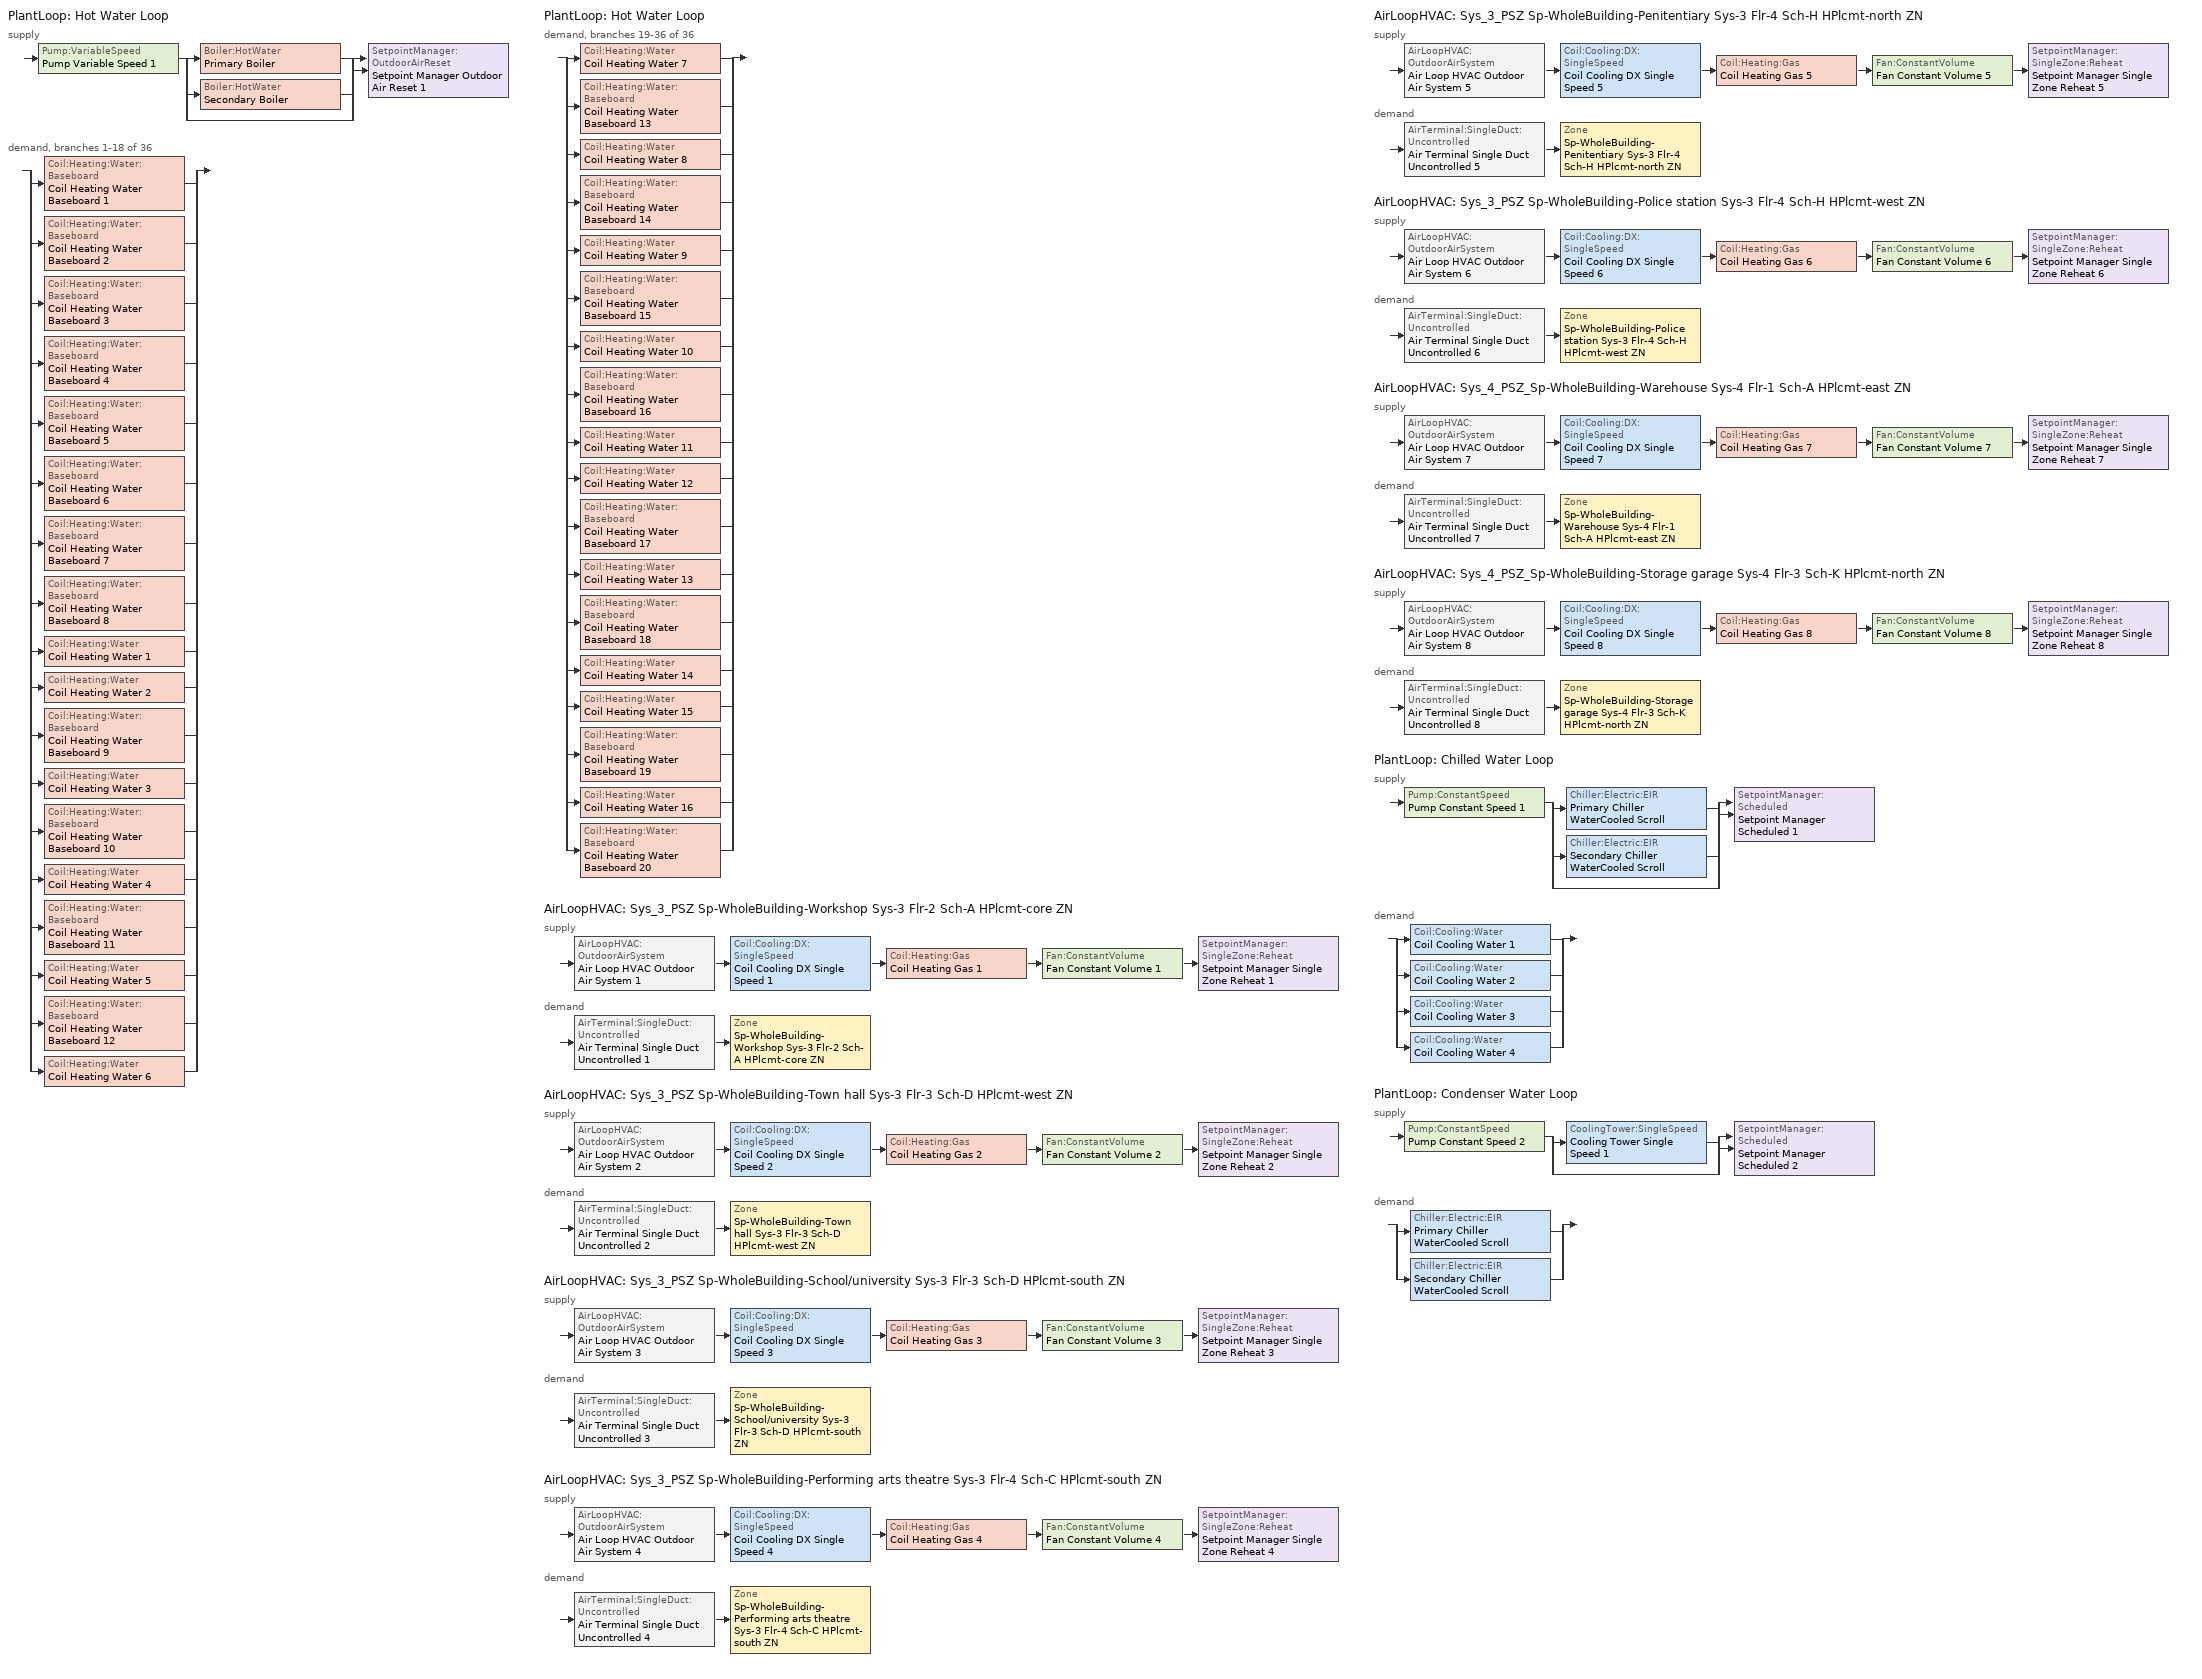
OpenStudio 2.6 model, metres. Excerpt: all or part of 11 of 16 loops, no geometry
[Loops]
PlantLoop 'Hot Water Loop'
 supply: Pump:VariableSpeed 'Pump Variable Speed 1' > split
  | Boiler:HotWater 'Primary Boiler'
  | Boiler:HotWater 'Secondary Boiler'
  | bypass
  join > SetpointManager:OutdoorAirReset 'Setpoint Manager Outdoor Air Reset 1'
 demand, branches 1-18 of 36: split
  | Coil:Heating:Water:Baseboard 'Coil Heating Water Baseboard 1'
  | Coil:Heating:Water:Baseboard 'Coil Heating Water Baseboard 2'
  | Coil:Heating:Water:Baseboard 'Coil Heating Water Baseboard 3'
  | Coil:Heating:Water:Baseboard 'Coil Heating Water Baseboard 4'
  | Coil:Heating:Water:Baseboard 'Coil Heating Water Baseboard 5'
  | Coil:Heating:Water:Baseboard 'Coil Heating Water Baseboard 6'
  | Coil:Heating:Water:Baseboard 'Coil Heating Water Baseboard 7'
  | Coil:Heating:Water:Baseboard 'Coil Heating Water Baseboard 8'
  | Coil:Heating:Water 'Coil Heating Water 1'
  | Coil:Heating:Water 'Coil Heating Water 2'
  | Coil:Heating:Water:Baseboard 'Coil Heating Water Baseboard 9'
  | Coil:Heating:Water 'Coil Heating Water 3'
  | Coil:Heating:Water:Baseboard 'Coil Heating Water Baseboard 10'
  | Coil:Heating:Water 'Coil Heating Water 4'
  | Coil:Heating:Water:Baseboard 'Coil Heating Water Baseboard 11'
  | Coil:Heating:Water 'Coil Heating Water 5'
  | Coil:Heating:Water:Baseboard 'Coil Heating Water Baseboard 12'
  | Coil:Heating:Water 'Coil Heating Water 6'
PlantLoop 'Hot Water Loop'
 demand, branches 19-36 of 36: split
  | Coil:Heating:Water 'Coil Heating Water 7'
  | Coil:Heating:Water:Baseboard 'Coil Heating Water Baseboard 13'
  | Coil:Heating:Water 'Coil Heating Water 8'
  | Coil:Heating:Water:Baseboard 'Coil Heating Water Baseboard 14'
  | Coil:Heating:Water 'Coil Heating Water 9'
  | Coil:Heating:Water:Baseboard 'Coil Heating Water Baseboard 15'
  | Coil:Heating:Water 'Coil Heating Water 10'
  | Coil:Heating:Water:Baseboard 'Coil Heating Water Baseboard 16'
  | Coil:Heating:Water 'Coil Heating Water 11'
  | Coil:Heating:Water 'Coil Heating Water 12'
  | Coil:Heating:Water:Baseboard 'Coil Heating Water Baseboard 17'
  | Coil:Heating:Water 'Coil Heating Water 13'
  | Coil:Heating:Water:Baseboard 'Coil Heating Water Baseboard 18'
  | Coil:Heating:Water 'Coil Heating Water 14'
  | Coil:Heating:Water 'Coil Heating Water 15'
  | Coil:Heating:Water:Baseboard 'Coil Heating Water Baseboard 19'
  | Coil:Heating:Water 'Coil Heating Water 16'
  | Coil:Heating:Water:Baseboard 'Coil Heating Water Baseboard 20'
AirLoopHVAC 'Sys_3_PSZ Sp-WholeBuilding-Workshop Sys-3 Flr-2 Sch-A HPlcmt-core ZN'
 supply: AirLoopHVAC:OutdoorAirSystem 'Air Loop HVAC Outdoor Air System 1' > Coil:Cooling:DX:SingleSpeed 'Coil Cooling DX Single Speed 1' > Coil:Heating:Gas 'Coil Heating Gas 1' > Fan:ConstantVolume 'Fan Constant Volume 1' > SetpointManager:SingleZone:Reheat 'Setpoint Manager Single Zone Reheat 1'
 demand: AirTerminal:SingleDuct:Uncontrolled 'Air Terminal Single Duct Uncontrolled 1' > Zone 'Sp-WholeBuilding-Workshop Sys-3 Flr-2 Sch-A HPlcmt-core ZN'
AirLoopHVAC 'Sys_3_PSZ Sp-WholeBuilding-Town hall Sys-3 Flr-3 Sch-D HPlcmt-west ZN'
 supply: AirLoopHVAC:OutdoorAirSystem 'Air Loop HVAC Outdoor Air System 2' > Coil:Cooling:DX:SingleSpeed 'Coil Cooling DX Single Speed 2' > Coil:Heating:Gas 'Coil Heating Gas 2' > Fan:ConstantVolume 'Fan Constant Volume 2' > SetpointManager:SingleZone:Reheat 'Setpoint Manager Single Zone Reheat 2'
 demand: AirTerminal:SingleDuct:Uncontrolled 'Air Terminal Single Duct Uncontrolled 2' > Zone 'Sp-WholeBuilding-Town hall Sys-3 Flr-3 Sch-D HPlcmt-west ZN'
AirLoopHVAC 'Sys_3_PSZ Sp-WholeBuilding-School/university Sys-3 Flr-3 Sch-D HPlcmt-south ZN'
 supply: AirLoopHVAC:OutdoorAirSystem 'Air Loop HVAC Outdoor Air System 3' > Coil:Cooling:DX:SingleSpeed 'Coil Cooling DX Single Speed 3' > Coil:Heating:Gas 'Coil Heating Gas 3' > Fan:ConstantVolume 'Fan Constant Volume 3' > SetpointManager:SingleZone:Reheat 'Setpoint Manager Single Zone Reheat 3'
 demand: AirTerminal:SingleDuct:Uncontrolled 'Air Terminal Single Duct Uncontrolled 3' > Zone 'Sp-WholeBuilding-School/university Sys-3 Flr-3 Sch-D HPlcmt-south ZN'
AirLoopHVAC 'Sys_3_PSZ Sp-WholeBuilding-Performing arts theatre Sys-3 Flr-4 Sch-C HPlcmt-south ZN'
 supply: AirLoopHVAC:OutdoorAirSystem 'Air Loop HVAC Outdoor Air System 4' > Coil:Cooling:DX:SingleSpeed 'Coil Cooling DX Single Speed 4' > Coil:Heating:Gas 'Coil Heating Gas 4' > Fan:ConstantVolume 'Fan Constant Volume 4' > SetpointManager:SingleZone:Reheat 'Setpoint Manager Single Zone Reheat 4'
 demand: AirTerminal:SingleDuct:Uncontrolled 'Air Terminal Single Duct Uncontrolled 4' > Zone 'Sp-WholeBuilding-Performing arts theatre Sys-3 Flr-4 Sch-C HPlcmt-south ZN'
AirLoopHVAC 'Sys_3_PSZ Sp-WholeBuilding-Penitentiary Sys-3 Flr-4 Sch-H HPlcmt-north ZN'
 supply: AirLoopHVAC:OutdoorAirSystem 'Air Loop HVAC Outdoor Air System 5' > Coil:Cooling:DX:SingleSpeed 'Coil Cooling DX Single Speed 5' > Coil:Heating:Gas 'Coil Heating Gas 5' > Fan:ConstantVolume 'Fan Constant Volume 5' > SetpointManager:SingleZone:Reheat 'Setpoint Manager Single Zone Reheat 5'
 demand: AirTerminal:SingleDuct:Uncontrolled 'Air Terminal Single Duct Uncontrolled 5' > Zone 'Sp-WholeBuilding-Penitentiary Sys-3 Flr-4 Sch-H HPlcmt-north ZN'
AirLoopHVAC 'Sys_3_PSZ Sp-WholeBuilding-Police station Sys-3 Flr-4 Sch-H HPlcmt-west ZN'
 supply: AirLoopHVAC:OutdoorAirSystem 'Air Loop HVAC Outdoor Air System 6' > Coil:Cooling:DX:SingleSpeed 'Coil Cooling DX Single Speed 6' > Coil:Heating:Gas 'Coil Heating Gas 6' > Fan:ConstantVolume 'Fan Constant Volume 6' > SetpointManager:SingleZone:Reheat 'Setpoint Manager Single Zone Reheat 6'
 demand: AirTerminal:SingleDuct:Uncontrolled 'Air Terminal Single Duct Uncontrolled 6' > Zone 'Sp-WholeBuilding-Police station Sys-3 Flr-4 Sch-H HPlcmt-west ZN'
AirLoopHVAC 'Sys_4_PSZ_Sp-WholeBuilding-Warehouse Sys-4 Flr-1 Sch-A HPlcmt-east ZN'
 supply: AirLoopHVAC:OutdoorAirSystem 'Air Loop HVAC Outdoor Air System 7' > Coil:Cooling:DX:SingleSpeed 'Coil Cooling DX Single Speed 7' > Coil:Heating:Gas 'Coil Heating Gas 7' > Fan:ConstantVolume 'Fan Constant Volume 7' > SetpointManager:SingleZone:Reheat 'Setpoint Manager Single Zone Reheat 7'
 demand: AirTerminal:SingleDuct:Uncontrolled 'Air Terminal Single Duct Uncontrolled 7' > Zone 'Sp-WholeBuilding-Warehouse Sys-4 Flr-1 Sch-A HPlcmt-east ZN'
AirLoopHVAC 'Sys_4_PSZ_Sp-WholeBuilding-Storage garage Sys-4 Flr-3 Sch-K HPlcmt-north ZN'
 supply: AirLoopHVAC:OutdoorAirSystem 'Air Loop HVAC Outdoor Air System 8' > Coil:Cooling:DX:SingleSpeed 'Coil Cooling DX Single Speed 8' > Coil:Heating:Gas 'Coil Heating Gas 8' > Fan:ConstantVolume 'Fan Constant Volume 8' > SetpointManager:SingleZone:Reheat 'Setpoint Manager Single Zone Reheat 8'
 demand: AirTerminal:SingleDuct:Uncontrolled 'Air Terminal Single Duct Uncontrolled 8' > Zone 'Sp-WholeBuilding-Storage garage Sys-4 Flr-3 Sch-K HPlcmt-north ZN'
PlantLoop 'Chilled Water Loop'
 supply: Pump:ConstantSpeed 'Pump Constant Speed 1' > split
  | Chiller:Electric:EIR 'Primary Chiller WaterCooled Scroll'
  | Chiller:Electric:EIR 'Secondary Chiller WaterCooled Scroll'
  | bypass
  join > SetpointManager:Scheduled 'Setpoint Manager Scheduled 1'
 demand: split
  | Coil:Cooling:Water 'Coil Cooling Water 1'
  | Coil:Cooling:Water 'Coil Cooling Water 2'
  | Coil:Cooling:Water 'Coil Cooling Water 3'
  | Coil:Cooling:Water 'Coil Cooling Water 4'
PlantLoop 'Condenser Water Loop'
 supply: Pump:ConstantSpeed 'Pump Constant Speed 2' > split
  | CoolingTower:SingleSpeed 'Cooling Tower Single Speed 1'
  | bypass
  join > SetpointManager:Scheduled 'Setpoint Manager Scheduled 2'
 demand: split
  | Chiller:Electric:EIR 'Primary Chiller WaterCooled Scroll'
  | Chiller:Electric:EIR 'Secondary Chiller WaterCooled Scroll'
[Sizing:Zone] Zone Cooling Design Supply Air Temperature Input Method=SupplyAirTemperature; Zone Cooling Design Supply Air Temperature {C}=13; Zone Cooling Design Supply Air Temperature Difference {deltaC}=11.11; Zone Heating Design Supply Air Temperature Input Method=SupplyAirTemperature; Zone Heating Design Supply Air Temperature {C}=43; Zone Heating Design Supply Air Temperature Difference {deltaC}=11.11; Zone Cooling Design Supply Air Humidity Ratio {kg-H2O/kg-air}=0.0085; Zone Heating Design Supply Air Humidity Ratio {kg-H2O/kg-air}=0.008; Zone Heating Sizing Factor=1.3; Zone Cooling Sizing Factor=1.1; Cooling Design Air Flow Method=DesignDay; Heating Design Air Flow Method=DesignDay; Account for Dedicated Outdoor Air System=No; Dedicated Outdoor Air System Control Strategy=NeutralSupplyAir; Dedicated Outdoor Air Low Setpoint Temperature for Design {C}=autosize; Dedicated Outdoor Air High Setpoint Temperature for Design {C}=autosize
Sp-WholeBuilding-Workshop Sys-3 Flr-2 Sch-A HPlcmt-core ZN; Sp-WholeBuilding-Town hall Sys-3 Flr-3 Sch-D HPlcmt-west ZN; Sp-WholeBuilding-School/university Sys-3 Flr-3 Sch-D HPlcmt-south ZN; Sp-WholeBuilding-Performing arts theatre Sys-3 Flr-4 Sch-C HPlcmt-south ZN; Sp-WholeBuilding-Penitentiary Sys-3 Flr-4 Sch-H HPlcmt-north ZN; Sp-WholeBuilding-Police station Sys-3 Flr-4 Sch-H HPlcmt-west ZN; Sp-WholeBuilding-Warehouse Sys-4 Flr-1 Sch-A HPlcmt-east ZN; Sp-WholeBuilding-Storage garage Sys-4 Flr-3 Sch-K HPlcmt-north ZN
[Zone equipment]
Sp-WholeBuilding-Workshop Sys-3 Flr-2 Sch-A HPlcmt-core ZN: Air Terminal Single Duct Uncontrolled 1, Zone HVAC Baseboard Convective Water 1
Sp-WholeBuilding-Town hall Sys-3 Flr-3 Sch-D HPlcmt-west ZN: Air Terminal Single Duct Uncontrolled 2, Zone HVAC Baseboard Convective Water 2
Sp-WholeBuilding-School/university Sys-3 Flr-3 Sch-D HPlcmt-south ZN: Air Terminal Single Duct Uncontrolled 3, Zone HVAC Baseboard Convective Water 3
Sp-WholeBuilding-Performing arts theatre Sys-3 Flr-4 Sch-C HPlcmt-south ZN: Air Terminal Single Duct Uncontrolled 4, Zone HVAC Baseboard Convective Water 4
Sp-WholeBuilding-Penitentiary Sys-3 Flr-4 Sch-H HPlcmt-north ZN: Air Terminal Single Duct Uncontrolled 5, Zone HVAC Baseboard Convective Water 5
Sp-WholeBuilding-Police station Sys-3 Flr-4 Sch-H HPlcmt-west ZN: Air Terminal Single Duct Uncontrolled 6, Zone HVAC Baseboard Convective Water 6
Sp-WholeBuilding-Warehouse Sys-4 Flr-1 Sch-A HPlcmt-east ZN: Air Terminal Single Duct Uncontrolled 7, Zone HVAC Baseboard Convective Water 7
Sp-WholeBuilding-Storage garage Sys-4 Flr-3 Sch-K HPlcmt-north ZN: Air Terminal Single Duct Uncontrolled 8, Zone HVAC Baseboard Convective Water 8
[PlantLoop] Glycol Concentration=0; Plant Loop Volume {m3}=Autocalculate; Load Distribution Scheme=Optimal
Name | Fluid Type
Hot Water Loop | Water
Chilled Water Loop; Condenser Water Loop
[Sizing:Plant] Sizing Option=NonCoincident; Zone Timesteps in Averaging Window=1; Coincident Sizing Factor Mode=None
Name | Loop Type | Design Loop Exit Temperature {C} | Loop Design Temperature Difference {deltaC}
Hot Water Loop | Heating | 82 | 16
Chilled Water Loop | Cooling | 7 | 6
Condenser Water Loop | Condenser | 29 | 6
[Pump:VariableSpeed]
Pump Variable Speed 1: Pump Control Type=Intermittent; Skin Loss Radiative Fraction=0.5; Design Power Sizing Method=PowerPerFlowPerPressure; Design Electric Power per Unit Flow Rate {W/(m3/s)}=348701.1; Design Shaft Power per Unit Flow Rate per Unit Head {W-s/m3-Pa}=1.28205; Design Minimum Flow Rate Fraction=0
[Boiler:HotWater] Fuel Type=NaturalGas; Water Outlet Upper Temperature Limit {C}=99; Boiler Flow Mode=ConstantFlow; Parasitic Electric Load {W}=0; Sizing Factor=1
Primary Boiler; Secondary Boiler
[SetpointManager:OutdoorAirReset]
Setpoint Manager Outdoor Air Reset 1: Control Variable=Temperature; Setpoint at Outdoor Low Temperature {C}=82; Outdoor Low Temperature {C}=-16; Setpoint at Outdoor High Temperature {C}=60; Outdoor High Temperature {C}=0
[AirLoopHVAC] Availability Schedule=Always On Discrete; Design Supply Air Flow Rate {m3/s}=AutoSize
Sys_3_PSZ Sp-WholeBuilding-Workshop Sys-3 Flr-2 Sch-A HPlcmt-core ZN; Sys_3_PSZ Sp-WholeBuilding-Town hall Sys-3 Flr-3 Sch-D HPlcmt-west ZN; Sys_3_PSZ Sp-WholeBuilding-School/university Sys-3 Flr-3 Sch-D HPlcmt-south ZN; Sys_3_PSZ Sp-WholeBuilding-Performing arts theatre Sys-3 Flr-4 Sch-C HPlcmt-south ZN; Sys_3_PSZ Sp-WholeBuilding-Penitentiary Sys-3 Flr-4 Sch-H HPlcmt-north ZN; Sys_3_PSZ Sp-WholeBuilding-Police station Sys-3 Flr-4 Sch-H HPlcmt-west ZN; Sys_4_PSZ_Sp-WholeBuilding-Warehouse Sys-4 Flr-1 Sch-A HPlcmt-east ZN; Sys_4_PSZ_Sp-WholeBuilding-Storage garage Sys-4 Flr-3 Sch-K HPlcmt-north ZN
[Sizing:System] Type of Load to Size On=Sensible; Design Outdoor Air Flow Rate {m3/s}=Autosize; Minimum System Air Flow Ratio=1; Preheat Design Temperature {C}=7; Preheat Design Humidity Ratio {kg-H2O/kg-Air}=0.008; Precool Design Temperature {C}=13; Precool Design Humidity Ratio {kg-H2O/kg-Air}=0.008; Central Cooling Design Supply Air Temperature {C}=13; Central Heating Design Supply Air Temperature {C}=43; Sizing Option=NonCoincident; 100% Outdoor Air in Cooling=No; 100% Outdoor Air in Heating=No; Central Cooling Design Supply Air Humidity Ratio {kg-H2O/kg-Air}=0.0085; Central Heating Design Supply Air Humidity Ratio {kg-H2O/kg-Air}=0.008; Cooling Design Air Flow Method=DesignDay; Cooling Design Air Flow Rate {m3/s}=0; Heating Design Air Flow Method=DesignDay; Heating Design Air Flow Rate {m3/s}=0; System Outdoor Air Method=ZoneSum; Zone Maximum Outdoor Air Fraction=1; Cooling Supply Air Flow Rate Per Floor Area {m3/s-m2}=0.00996765; Cooling Fraction of Autosized Cooling Supply Air Flow Rate=1; Cooling Supply Air Flow Rate Per Unit Cooling Capacity {m3/s-W}=3.94755e-05; Heating Supply Air Flow Rate Per Floor Area {m3/s-m2}=0.00996765; Heating Fraction of Autosized Heating Supply Air Flow Rate=1; Heating Fraction of Autosized Cooling Supply Air Flow Rate=1; Heating Supply Air Flow Rate Per Unit Heating Capacity {m3/s-W}=3.15882e-05; Cooling Design Capacity Method=CoolingDesignCapacity; Cooling Design Capacity {W}=autosize; Cooling Design Capacity Per Floor Area {W/m2}=234.7; Fraction of Autosized Cooling Design Capacity=1; Heating Design Capacity Method=HeatingDesignCapacity; Heating Design Capacity {W}=autosize; Heating Design Capacity Per Floor Area {W/m2}=157; Fraction of Autosized Heating Design Capacity=1; Central Cooling Capacity Control Method=OnOff
Sys_3_PSZ Sp-WholeBuilding-Workshop Sys-3 Flr-2 Sch-A HPlcmt-core ZN; Sys_3_PSZ Sp-WholeBuilding-Town hall Sys-3 Flr-3 Sch-D HPlcmt-west ZN; Sys_3_PSZ Sp-WholeBuilding-School/university Sys-3 Flr-3 Sch-D HPlcmt-south ZN; Sys_3_PSZ Sp-WholeBuilding-Performing arts theatre Sys-3 Flr-4 Sch-C HPlcmt-south ZN; Sys_3_PSZ Sp-WholeBuilding-Penitentiary Sys-3 Flr-4 Sch-H HPlcmt-north ZN; Sys_3_PSZ Sp-WholeBuilding-Police station Sys-3 Flr-4 Sch-H HPlcmt-west ZN; Sys_4_PSZ_Sp-WholeBuilding-Warehouse Sys-4 Flr-1 Sch-A HPlcmt-east ZN; Sys_4_PSZ_Sp-WholeBuilding-Storage garage Sys-4 Flr-3 Sch-K HPlcmt-north ZN
[Fan:ConstantVolume] Availability Schedule=Always On Discrete; Maximum Flow Rate {m3/s}=AutoSize
Fan Constant Volume 1; Fan Constant Volume 2; Fan Constant Volume 3; Fan Constant Volume 4; Fan Constant Volume 5; Fan Constant Volume 6; Fan Constant Volume 7; Fan Constant Volume 8
[Coil:Heating:Gas] Availability Schedule=Always On Discrete; Gas Burner Efficiency=0.8; Nominal Capacity {W}=AutoSize; Parasitic Electric Load {W}=0; Parasitic Gas Load {W}=0
Coil Heating Gas 1; Coil Heating Gas 2; Coil Heating Gas 3; Coil Heating Gas 4; Coil Heating Gas 5; Coil Heating Gas 6; Coil Heating Gas 7; Coil Heating Gas 8
[Coil:Cooling:DX:SingleSpeed] Availability Schedule=Always On Discrete; Rated Total Cooling Capacity {W}=autosize; Rated Sensible Heat Ratio=autosize; Rated COP {W/W}=3; Rated Air Flow Rate {m3/s}=autosize; Rated Evaporator Fan Power Per Volume Flow Rate {W/(m3/s)}=773.3; Condenser Type=AirCooled; Evaporative Condenser Effectiveness=0; Evaporative Condenser Air Flow Rate {m3/s}=Autosize; Evaporative Condenser Pump Rated Power Consumption {W}=Autosize; Crankcase Heater Capacity {W}=0; Maximum Outdoor Dry-Bulb Temperature for Crankcase Heater Operation {C}=0; Basin Heater Capacity {W/K}=0; Basin Heater Setpoint Temperature {C}=10
Name | Total Cooling Capacity Function of Temperature Curve | Total Cooling Capacity Function of Flow Fraction Curve | Energy Input Ratio Function of Temperature Curve | Energy Input Ratio Function of Flow Fraction Curve | Part Load Fraction Correlation Curve
Coil Cooling DX Single Speed 1 | Curve Biquadratic 1 | Curve Quadratic 1 | Curve Biquadratic 2 | Curve Quadratic 2 | Curve Quadratic 3
Coil Cooling DX Single Speed 2 | Curve Biquadratic 3 | Curve Quadratic 4 | Curve Biquadratic 4 | Curve Quadratic 5 | Curve Quadratic 6
Coil Cooling DX Single Speed 3 | Curve Biquadratic 5 | Curve Quadratic 7 | Curve Biquadratic 6 | Curve Quadratic 8 | Curve Quadratic 9
Coil Cooling DX Single Speed 4 | Curve Biquadratic 7 | Curve Quadratic 10 | Curve Biquadratic 8 | Curve Quadratic 11 | Curve Quadratic 12
Coil Cooling DX Single Speed 5 | Curve Biquadratic 9 | Curve Quadratic 13 | Curve Biquadratic 10 | Curve Quadratic 14 | Curve Quadratic 15
Coil Cooling DX Single Speed 6 | Curve Biquadratic 11 | Curve Quadratic 16 | Curve Biquadratic 12 | Curve Quadratic 17 | Curve Quadratic 18
Coil Cooling DX Single Speed 7 | Curve Biquadratic 13 | Curve Quadratic 19 | Curve Biquadratic 14 | Curve Quadratic 20 | Curve Cubic 1
Coil Cooling DX Single Speed 8 | Curve Biquadratic 15 | Curve Quadratic 21 | Curve Biquadratic 16 | Curve Quadratic 22 | Curve Cubic 2
[Controller:OutdoorAir] Minimum Outdoor Air Flow Rate {m3/s}=autosize; Maximum Outdoor Air Flow Rate {m3/s}=Autosize; Economizer Control Type=NoEconomizer; Economizer Control Action Type=ModulateFlow; Economizer Maximum Limit Dry-Bulb Temperature {C}=28; Economizer Maximum Limit Enthalpy {J/kg}=64000; Economizer Minimum Limit Dry-Bulb Temperature {C}=-100; Lockout Type=NoLockout; Minimum Limit Type=FixedMinimum; High Humidity Control=No; Heat Recovery Bypass Control Type=BypassWhenWithinEconomizerLimits
Name | Controller Mechanical Ventilation
Controller Outdoor Air 1 | Controller Mechanical Ventilation 1
Controller Outdoor Air 2 | Controller Mechanical Ventilation 2
Controller Outdoor Air 3 | Controller Mechanical Ventilation 3
Controller Outdoor Air 4 | Controller Mechanical Ventilation 4
Controller Outdoor Air 5 | Controller Mechanical Ventilation 5
Controller Outdoor Air 6 | Controller Mechanical Ventilation 6
Controller Outdoor Air 7 | Controller Mechanical Ventilation 7
Controller Outdoor Air 8 | Controller Mechanical Ventilation 8
[Controller:MechanicalVentilation] Availability Schedule=Always On Discrete; System Outdoor Air Method=ZoneSum
Controller Mechanical Ventilation 1; Controller Mechanical Ventilation 2; Controller Mechanical Ventilation 3; Controller Mechanical Ventilation 4; Controller Mechanical Ventilation 5; Controller Mechanical Ventilation 6; Controller Mechanical Ventilation 7; Controller Mechanical Ventilation 8
[AirLoopHVAC:OutdoorAirSystem]
Name | Controller
Air Loop HVAC Outdoor Air System 1 | Controller Outdoor Air 1
Air Loop HVAC Outdoor Air System 2 | Controller Outdoor Air 2
Air Loop HVAC Outdoor Air System 3 | Controller Outdoor Air 3
Air Loop HVAC Outdoor Air System 4 | Controller Outdoor Air 4
Air Loop HVAC Outdoor Air System 5 | Controller Outdoor Air 5
Air Loop HVAC Outdoor Air System 6 | Controller Outdoor Air 6
Air Loop HVAC Outdoor Air System 7 | Controller Outdoor Air 7
Air Loop HVAC Outdoor Air System 8 | Controller Outdoor Air 8
[SetpointManager:SingleZone:Reheat] Minimum Supply Air Temperature {C}=13; Maximum Supply Air Temperature {C}=43
Name | Control Zone
Setpoint Manager Single Zone Reheat 1 | Sp-WholeBuilding-Workshop Sys-3 Flr-2 Sch-A HPlcmt-core ZN
Setpoint Manager Single Zone Reheat 2 | Sp-WholeBuilding-Town hall Sys-3 Flr-3 Sch-D HPlcmt-west ZN
Setpoint Manager Single Zone Reheat 3 | Sp-WholeBuilding-School/university Sys-3 Flr-3 Sch-D HPlcmt-south ZN
Setpoint Manager Single Zone Reheat 4 | Sp-WholeBuilding-Performing arts theatre Sys-3 Flr-4 Sch-C HPlcmt-south ZN
Setpoint Manager Single Zone Reheat 5 | Sp-WholeBuilding-Penitentiary Sys-3 Flr-4 Sch-H HPlcmt-north ZN
Setpoint Manager Single Zone Reheat 6 | Sp-WholeBuilding-Police station Sys-3 Flr-4 Sch-H HPlcmt-west ZN
Setpoint Manager Single Zone Reheat 7 | Sp-WholeBuilding-Warehouse Sys-4 Flr-1 Sch-A HPlcmt-east ZN
Setpoint Manager Single Zone Reheat 8 | Sp-WholeBuilding-Storage garage Sys-4 Flr-3 Sch-K HPlcmt-north ZN
[AirTerminal:SingleDuct:Uncontrolled] Availability Schedule=Always On Discrete; Maximum Air Flow Rate {m3/s}=AutoSize
Air Terminal Single Duct Uncontrolled 1; Air Terminal Single Duct Uncontrolled 2; Air Terminal Single Duct Uncontrolled 3; Air Terminal Single Duct Uncontrolled 4; Air Terminal Single Duct Uncontrolled 5; Air Terminal Single Duct Uncontrolled 6; Air Terminal Single Duct Uncontrolled 7; Air Terminal Single Duct Uncontrolled 8
[Coil:Heating:Water:Baseboard] Heating Design Capacity Method=HeatingDesignCapacity; Heating Design Capacity {W}=autosize; Heating Design Capacity Per Floor Area {W/m2}=0; Fraction of Autosized Heating Design Capacity=0.8
Coil Heating Water Baseboard 1; Coil Heating Water Baseboard 2; Coil Heating Water Baseboard 3; Coil Heating Water Baseboard 4; Coil Heating Water Baseboard 5; Coil Heating Water Baseboard 6; Coil Heating Water Baseboard 7; Coil Heating Water Baseboard 8; Coil Heating Water Baseboard 9; Coil Heating Water Baseboard 10; Coil Heating Water Baseboard 11; Coil Heating Water Baseboard 12; Coil Heating Water Baseboard 13; Coil Heating Water Baseboard 14; Coil Heating Water Baseboard 15; Coil Heating Water Baseboard 16; Coil Heating Water Baseboard 17; Coil Heating Water Baseboard 18; Coil Heating Water Baseboard 19; Coil Heating Water Baseboard 20
[ZoneHVAC:Baseboard:Convective:Water] Availability Schedule=Always On Discrete
Name | Heating Coil
Zone HVAC Baseboard Convective Water 1 | Coil Heating Water Baseboard 1
Zone HVAC Baseboard Convective Water 2 | Coil Heating Water Baseboard 2
Zone HVAC Baseboard Convective Water 3 | Coil Heating Water Baseboard 3
Zone HVAC Baseboard Convective Water 4 | Coil Heating Water Baseboard 4
Zone HVAC Baseboard Convective Water 5 | Coil Heating Water Baseboard 5
Zone HVAC Baseboard Convective Water 6 | Coil Heating Water Baseboard 6
Zone HVAC Baseboard Convective Water 7 | Coil Heating Water Baseboard 7
Zone HVAC Baseboard Convective Water 8 | Coil Heating Water Baseboard 8
Zone HVAC Baseboard Convective Water 9 | Coil Heating Water Baseboard 9
Zone HVAC Baseboard Convective Water 10 | Coil Heating Water Baseboard 10
Zone HVAC Baseboard Convective Water 11 | Coil Heating Water Baseboard 11
Zone HVAC Baseboard Convective Water 12 | Coil Heating Water Baseboard 12
Zone HVAC Baseboard Convective Water 13 | Coil Heating Water Baseboard 13
Zone HVAC Baseboard Convective Water 14 | Coil Heating Water Baseboard 14
Zone HVAC Baseboard Convective Water 15 | Coil Heating Water Baseboard 15
Zone HVAC Baseboard Convective Water 16 | Coil Heating Water Baseboard 16
Zone HVAC Baseboard Convective Water 17 | Coil Heating Water Baseboard 17
Zone HVAC Baseboard Convective Water 18 | Coil Heating Water Baseboard 18
Zone HVAC Baseboard Convective Water 19 | Coil Heating Water Baseboard 19
Zone HVAC Baseboard Convective Water 20 | Coil Heating Water Baseboard 20
[Pump:ConstantSpeed] Rated Flow Rate {m3/s}=autosize; Rated Pump Head {Pa}=179352; Rated Power Consumption {W}=autosize; Motor Efficiency=0.9; Fraction of Motor Inefficiencies to Fluid Stream=0; Pump Control Type=Intermittent; Design Power Sizing Method=PowerPerFlowPerPressure; Design Electric Power per Unit Flow Rate {W/(m3/s)}=348701.1; Design Shaft Power per Unit Flow Rate per Unit Head {W-s/m3-Pa}=1.28205
Pump Constant Speed 1; Pump Constant Speed 2
[Chiller:Electric:EIR] Reference Capacity {W}=Autosize; Reference COP {W/W}=5.5; Condenser Type=WaterCooled; Design Heat Recovery Water Flow Rate {m3/s}=0; Sizing Factor=1; Basin Heater Capacity {W/K}=0; Basin Heater Setpoint Temperature {C}=10
Name | Cooling Capacity Function of Temperature Curve | Electric Input to Cooling Output Ratio Function of Temperature Curve | Electric Input to Cooling Output Ratio Function of Part Load Ratio Curve
Primary Chiller WaterCooled Scroll | Curve Biquadratic 17 | Curve Biquadratic 18 | Curve Quadratic 23
Secondary Chiller WaterCooled Scroll | Curve Biquadratic 19 | Curve Biquadratic 20 | Curve Quadratic 24
[SetpointManager:Scheduled] Control Variable=Temperature
Name | Schedule
Setpoint Manager Scheduled 1 | CHW Temp
Setpoint Manager Scheduled 2 | CW Temp
[CoolingTower:SingleSpeed]
Cooling Tower Single Speed 1: Design Water Flow Rate {m3/s}=autosize; Design Air Flow Rate {m3/s}=autosize; Fan Power at Design Air Flow Rate {W}=autosize; U-Factor Times Area Value at Design Air Flow Rate {W/K}=autosize; Air Flow Rate in Free Convection Regime {m3/s}=autosize; U-Factor Times Area Value at Free Convection Air Flow Rate {W/K}=autosize; Performance Input Method=UFactorTimesAreaAndDesignWaterFlowRate; Free Convection Capacity {W}=0; Basin Heater Capacity {W/K}=0; Evaporation Loss Mode=LossFactor; Evaporation Loss Factor {percent/K}=0.2; Drift Loss Percent {percent}=0.008; Blowdown Calculation Mode=ConcentrationRatio; Blowdown Concentration Ratio=3; Capacity Control=FanCycling; Number of Cells=1; Cell Control=MinimalCell; Cell Minimum  Water Flow Rate Fraction=0.33; Cell Maximum Water Flow Rate Fraction=2.5; Sizing Factor=1; Free Convection Air Flow Rate Sizing Factor=0.1; Free Convection U-Factor Times Area Value Sizing Factor=0.1; Heat Rejection Capacity and Nominal Capacity Sizing Ratio=1.25; Free Convection Nominal Capacity Sizing Factor=0.1; Design Inlet Air Dry-Bulb Temperature {C}=35; Design Inlet Air Wet-Bulb Temperature {C}=24; Design Approach Temperature {deltaC}=5; Design Range Temperature {deltaC}=6
[Coil:Heating:Water] Availability Schedule=Always On Discrete
Coil Heating Water 1; Coil Heating Water 2; Coil Heating Water 3; Coil Heating Water 4; Coil Heating Water 5; Coil Heating Water 6; Coil Heating Water 7; Coil Heating Water 8; Coil Heating Water 9; Coil Heating Water 10; Coil Heating Water 11; Coil Heating Water 12; Coil Heating Water 13; Coil Heating Water 14; Coil Heating Water 15; Coil Heating Water 16
[Coil:Cooling:Water] Availability Schedule=Always On Discrete
Coil Cooling Water 1; Coil Cooling Water 2; Coil Cooling Water 3; Coil Cooling Water 4
[Controller:WaterCoil] Minimum Actuated Flow {m3/s}=0
Name | Water Coil | Action
Controller Water Coil 1 | Coil Heating Water 1 | Normal
Controller Water Coil 2 | Coil Cooling Water 1 | Reverse
Controller Water Coil 3 | Coil Heating Water 2 | Normal
Controller Water Coil 4 | Coil Heating Water 3 | Normal
Controller Water Coil 5 | Coil Heating Water 4 | Normal
Controller Water Coil 6 | Coil Heating Water 5 | Normal
Controller Water Coil 7 | Coil Heating Water 6 | Normal
Controller Water Coil 8 | Coil Cooling Water 2 | Reverse
Controller Water Coil 9 | Coil Heating Water 7 | Normal
Controller Water Coil 10 | Coil Heating Water 8 | Normal
Controller Water Coil 11 | Coil Heating Water 9 | Normal
Controller Water Coil 12 | Coil Heating Water 10 | Normal
Controller Water Coil 13 | Coil Heating Water 11 | Normal
Controller Water Coil 14 | Coil Cooling Water 3 | Reverse
Controller Water Coil 15 | Coil Heating Water 12 | Normal
Controller Water Coil 16 | Coil Heating Water 13 | Normal
Controller Water Coil 17 | Coil Heating Water 14 | Normal
Controller Water Coil 18 | Coil Cooling Water 4 | Reverse
Controller Water Coil 19 | Coil Heating Water 15 | Normal
Controller Water Coil 20 | Coil Heating Water 16 | Normal
[Schedule:Ruleset]
Name | Default Day Schedule
CHW Temp | Schedule Day 3
CW Temp | Schedule Day 4
[Schedule:Day]
Schedule Day 3; wkdCHW Temp 1; satCHW Temp 1; sunCHW Temp 1: 1, 0, 7, 2, 0, 7, 3, 0, 7, 4, 0, 7, 5, 0, 7, 6, 0, 7, 7, 0, 7, 8, 0, 7, 9, 0, 7, 10, 0, 7, 11, 0, 7, 12, 0, 7, 13, 0, 7, 14, 0, 7, 15, 0, 7, 16, 0, 7, 17, 0, 7, 18, 0, 7, 19, 0, 7, 20, 0, 7, 21, 0, 7, 22, 0, 7, 23, 0, 7, 24, 0, 7
Schedule Day 4; wkdCW Temp 1; satCW Temp 1; sunCW Temp 1: 1, 0, 29, 2, 0, 29, 3, 0, 29, 4, 0, 29, 5, 0, 29, 6, 0, 29, 7, 0, 29, 8, 0, 29, 9, 0, 29, 10, 0, 29, 11, 0, 29, 12, 0, 29, 13, 0, 29, 14, 0, 29, 15, 0, 29, 16, 0, 29, 17, 0, 29, 18, 0, 29, 19, 0, 29, 20, 0, 29, 21, 0, 29, 22, 0, 29, 23, 0, 29, 24, 0, 29
[Schedule:Rule] Date Specification Type=DateRange; Start Month=1; Start Day=1; End Month=12; End Day=31
Name | Schedule Ruleset | Rule Order | Day Schedule | Apply Sunday | Apply Monday | Apply Tuesday | Apply Wednesday | Apply Thursday | Apply Friday | Apply Saturday
wkdCHW Temp rule | CHW Temp | 2 | wkdCHW Temp 1 | No | Yes | Yes | Yes | Yes | Yes | No
satCHW Temprule | CHW Temp | 1 | satCHW Temp 1 | No | No | No | No | No | No | Yes
sunCHW Temprule | CHW Temp | 0 | sunCHW Temp 1 | Yes | No | No | No | No | No | No
wkdCW Temp rule | CW Temp | 2 | wkdCW Temp 1 | No | Yes | Yes | Yes | Yes | Yes | No
satCW Temprule | CW Temp | 1 | satCW Temp 1 | No | No | No | No | No | No | Yes
sunCW Temprule | CW Temp | 0 | sunCW Temp 1 | Yes | No | No | No | No | No | No
[Schedule:Constant]
Always On Discrete: Value=1
[Curve:Biquadratic]
Name | Coefficient1 Constant | Coefficient2 x | Coefficient3 x**2 | Coefficient4 y | Coefficient5 y**2 | Coefficient6 x*y | Minimum Value of x | Maximum Value of x | Minimum Value of y | Maximum Value of y
Curve Biquadratic 1; Curve Biquadratic 3; Curve Biquadratic 5; Curve Biquadratic 7; Curve Biquadratic 9; Curve Biquadratic 11 | 0.942588 | 0.00954335 | 0.00068377 | -0.0110427 | 5.249e-06 | -9.72e-06 | 17 | 22 | 13 | 46
Curve Biquadratic 2; Curve Biquadratic 4; Curve Biquadratic 6; Curve Biquadratic 8; Curve Biquadratic 10; Curve Biquadratic 12 | 0.342414 | 0.034885 | -0.0006237 | 0.00497722 | 0.000437951 | -0.000728028 | 17 | 22 | 13 | 46
Curve Biquadratic 13; Curve Biquadratic 15 | 0.867905 | 0.0142459 | 0.000554364 | -0.00755748 | 3.3048e-05 | -0.000191808 | 13 | 24 | 24 | 46
Curve Biquadratic 14; Curve Biquadratic 16 | 0.116936 | 0.0284933 | -0.000411156 | 0.0214108 | 0.000161028 | -0.000679104 | 13 | 24 | 24 | 46
Curve Biquadratic 17; Curve Biquadratic 19 | 1.02152 | 0.0370359 | 0.000233248 | -0.00389405 | -6.52536e-05 | -0.000268045 | 5 | 10 | 24 | 35
Curve Biquadratic 18; Curve Biquadratic 20 | 0.701769 | -0.00452016 | 0.00053311 | -0.00549821 | 0.000544579 | -0.000729032 | 5 | 10 | 24 | 35
[Curve:Quadratic]
Name | Coefficient1 Constant | Coefficient2 x | Coefficient3 x**2 | Minimum Value of x | Maximum Value of x
Curve Quadratic 1; Curve Quadratic 4; Curve Quadratic 7; Curve Quadratic 10; Curve Quadratic 13; Curve Quadratic 16 | 0.8 | 0.2 | 0 | 0.5 | 1.5
Curve Quadratic 2; Curve Quadratic 5; Curve Quadratic 8; Curve Quadratic 11; Curve Quadratic 14; Curve Quadratic 17 | 1.1552 | -0.1808 | 0.0256 | 0.5 | 1.5
Curve Quadratic 3; Curve Quadratic 6; Curve Quadratic 9; Curve Quadratic 12; Curve Quadratic 15; Curve Quadratic 18 | 0.85 | 0.15 | 0 | 0 | 1
Curve Quadratic 19; Curve Quadratic 20; Curve Quadratic 21; Curve Quadratic 22 | 1 | 0 | 0 | 0 | 1
Curve Quadratic 23; Curve Quadratic 24 | 0.0636912 | 0.584888 | 0.352803 | 0 | 1
[Curve:Cubic] Coefficient1 Constant=0.0277; Coefficient2 x=4.9151; Coefficient3 x**2=-8.184; Coefficient4 x**3=4.2702; Minimum Value of x=0.7; Maximum Value of x=1
Curve Cubic 1; Curve Cubic 2
